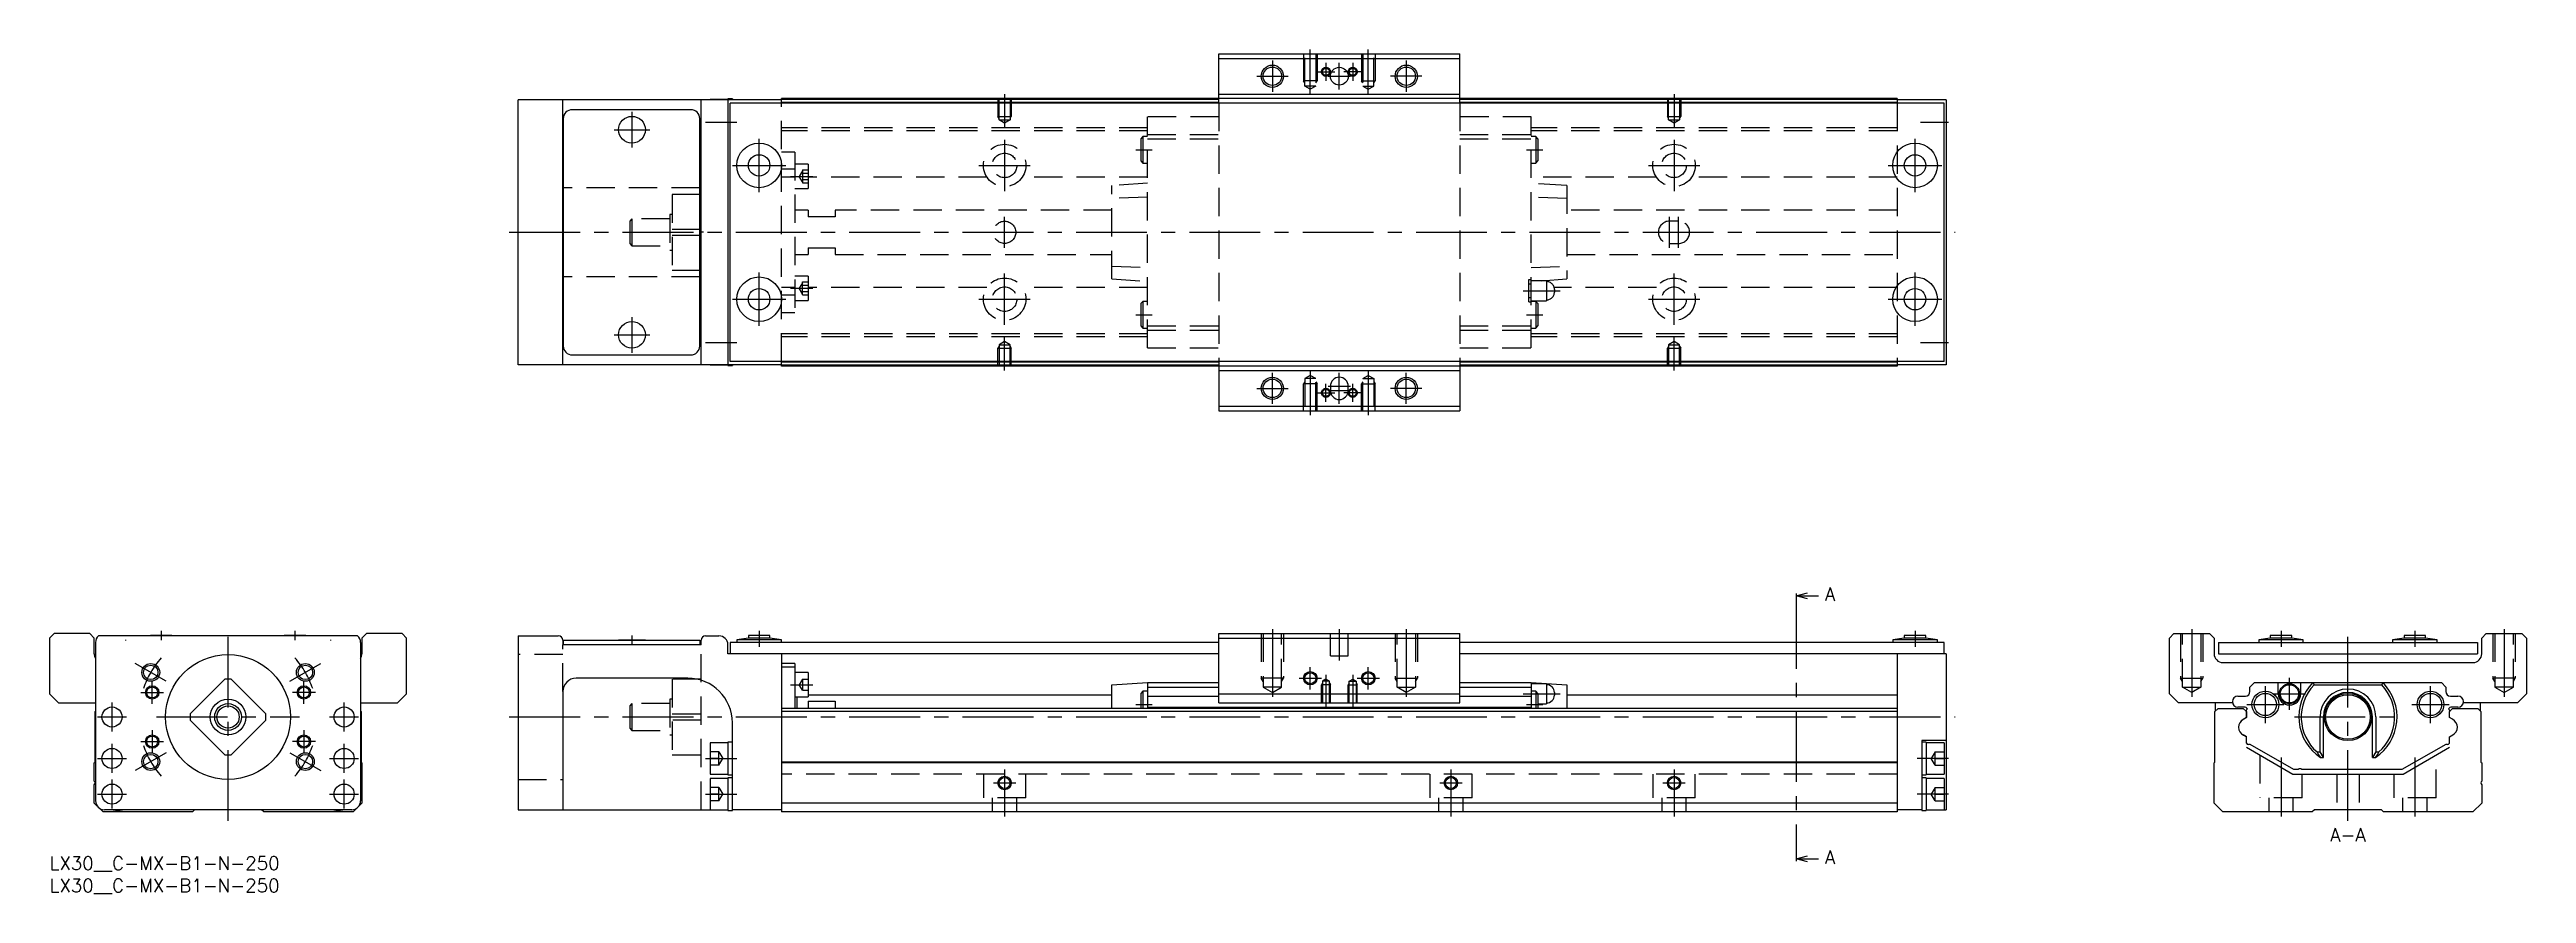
# Model space of a CAD drawing. Extents: x 0 to 555, y -8 to 181.
import ezdxf

# ---------------------------------------------------------------- set-up
doc = ezdxf.new("R2010")
doc.units = 0
doc.header["$LTSCALE"] = 0.5
doc.linetypes.add('CENTER', pattern=[50.8, 31.75, -6.35, 6.35, -6.35])
doc.linetypes.add('DASHED', pattern=[19.05, 12.7, -6.35])
for name, color, linetype in [('MSM_CENTER', 1, 'CENTER'), ('MSM_CONTINUOUS', 7, 'CONTINUOUS'), ('MSM_DASHED', 4, 'DASHED'), ('MSM_NARROW', 5, 'CONTINUOUS'), ('MSM_PART_NUMBER', 7, 'CONTINUOUS')]:
    doc.layers.add(name, color=color, linetype=linetype)
doc.styles.get("Standard").update_dxf_attribs({"font": 'txt.shx', "height": 3, "bigfont": 'bigfont.shx'})

# ---------------------------------------------------------------- blocks, each defined once
blk = doc.blocks.new('*U2')
at = {"layer": 'MSM_PART_NUMBER'}
blk.add_text('LX30__C-MX-B1-N-250', height=3, dxfattribs=at).set_placement((0, -3))
blk = doc.blocks.new('*U3')
at = {"layer": 'MSM_PART_NUMBER'}
blk.add_text('LX30__C-MX-B1-N-250', height=3, dxfattribs=at).set_placement((0, -8))

msp = doc.modelspace()

# ---------------------------------------------------------------- linework, layer by layer
at = {"layer": 'MSM_CENTER'}
for p, q in [((274, 178.5), (274, 171.5)), ((282.5, 171.09), (282.5, 181)), ((286, 178), (286, 174)), ((289, 172), (289, 178)), ((292, 178), (292, 174)), ((295.5, 171.09), (295.5, 181)), ((304, 178.5), (304, 171.5)), ((270.5, 175), (277.5, 175)), ((284, 176), (288, 176)), ((286.5, 175), (291.5, 175)), ((294, 176), (290, 176)), ((307.5, 175), (300.5, 175)), ((130.5, 167), (130.5, 159)), ((214, 171), (214, 163.49)), ((364, 171), (364, 163.49)), ((126.5, 163), (134.5, 163)), ((147, 164.7), (154, 164.7)), ((159, 149), (159, 161)), ((418, 149), (418, 161)), ((419.25, 164.7), (425.5, 164.7)), ((214, 160.75), (214, 149.25)), ((243.43, 158.5), (247.07, 158.5)), ((330.92, 158.5), (334.57, 158.5)), ((364, 160.75), (364, 149.25)), ((153, 155), (165, 155)), ((166, 152.55), (171, 152.55)), ((208.25, 155), (219.75, 155)), ((358.25, 155), (369.75, 155)), ((412, 155), (424, 155)), ((103, 140), (427, 140)), ((214, 136.5), (214, 143.5)), ((363, 136.5), (363, 143.5)), ((365, 136.5), (365, 143.5)), ((159, 119), (159, 131)), ((214, 119.25), (214, 130.75)), ((364, 119.25), (364, 130.75)), ((418, 119), (418, 131)), ((153, 125), (165, 125)), ((166, 127.44), (171, 127.44)), ((208.25, 125), (219.75, 125)), ((330.22, 126.9), (338.48, 126.9)), ((358.25, 125), (369.75, 125)), ((412, 125), (424, 125)), ((126.5, 117), (134.5, 117)), ((130.5, 121), (130.5, 113)), ((243.43, 121.5), (247.07, 121.5)), ((330.92, 121.5), (334.57, 121.5)), ((147, 115.3), (154, 115.3)), ((214, 109), (214, 116.51)), ((364, 109), (364, 116.51)), ((419.25, 115.3), (425.5, 115.3)), ((274, 101.5), (274, 108.5)), ((282.5, 108.91), (282.5, 99)), ((286, 102), (286, 106)), ((286.5, 105.5), (291.5, 105.5)), ((289, 101.5), (289, 108.5)), ((292, 102), (292, 106)), ((295.5, 108.91), (295.5, 99)), ((304, 101.5), (304, 108.5)), ((270.5, 105), (277.5, 105)), ((284, 104), (288, 104)), ((286.5, 104.5), (291.5, 104.5)), ((294, 104), (290, 104)), ((307.5, 105), (300.5, 105)), ((391.38, 58), (391.38, 0)), ((25, 50.6), (25, 48.5)), ((40, 8), (40, 51.5)), ((55, 50.6), (55, 48.5)), ((159, 50.6), (159, 47)), ((274, 51), (274, 35.81)), ((289, 51), (289, 44)), ((304, 51), (304, 35.81)), ((418, 50.6), (418, 47)), ((480, 51), (480, 35.81)), ((500, 50.6), (500, 47)), ((515, 8), (515, 51.5)), ((530, 50.6), (530, 47)), ((550, 51), (550, 35.81)), ((17, 48.61), (17, 48.49)), ((63, 48.49), (63, 48.61)), ((130.5, 49.61), (130.5, 47.5)), ((26.14, 39.3), (19.22, 43.3)), ((23, 34.22), (23, 39.38)), ((53.86, 39.3), (60.78, 43.3)), ((57, 34.22), (57, 39.38)), ((280, 40), (285, 40)), ((282.5, 37.5), (282.5, 42.5)), ((286, 40.76), (286, 33.5)), ((292, 40.76), (292, 33.5)), ((293, 40), (298, 40)), ((295.5, 37.5), (295.5, 42.5)), ((501.9, 32.88), (501.9, 40.12)), ((14, 28.05), (14, 34.55)), ((20.42, 36.8), (25.57, 36.8)), ((59.57, 36.8), (54.42, 36.8)), ((66, 28.05), (66, 34.55)), ((166, 38.55), (171, 38.55)), ((243.43, 34.1), (247.07, 34.1)), ((330.22, 36.5), (338.48, 36.5)), ((330.92, 34.1), (334.57, 34.1)), ((492.35, 34.1), (500.65, 34.1)), ((496.5, 29.95), (496.5, 38.25)), ((498.27, 36.5), (505.52, 36.5)), ((529.35, 34.1), (537.65, 34.1)), ((533.5, 29.95), (533.5, 38.25)), ((10.75, 31.3), (17.25, 31.3)), ((23, 28.38), (23, 23.23)), ((24, 31.3), (56, 31.3)), ((57, 28.38), (57, 23.23)), ((62.75, 31.3), (69.25, 31.3)), ((103, 31.3), (427, 31.3)), ((503, 31.3), (527, 31.3)), ((14, 18.75), (14, 25.25)), ((26.14, 23.3), (19.22, 19.3)), ((20.42, 25.8), (25.57, 25.8)), ((53.86, 23.3), (60.78, 19.3)), ((59.57, 25.8), (54.42, 25.8)), ((66, 18.75), (66, 25.25)), ((10.75, 22), (17.25, 22)), ((14, 10.75), (14, 17.25)), ((62.75, 22), (69.25, 22)), ((66, 10.75), (66, 17.25)), ((147, 22), (154, 22)), ((214, 19.5), (214, 9)), ((314, 19.5), (314, 9)), ((364, 19.5), (364, 9)), ((425.5, 22), (418.5, 22)), ((500, 22.18), (500, 9)), ((530, 22.18), (530, 9)), ((10.75, 14), (17.25, 14)), ((62.75, 14), (69.25, 14)), ((147, 14), (154, 14)), ((211.5, 16.5), (216.5, 16.5)), ((311.5, 16.5), (316.5, 16.5)), ((361.5, 16.5), (366.5, 16.5)), ((425.5, 14), (418.5, 14))]:
    msp.add_line(p, q, dxfattribs=at)
for start, end in [(138.5385, 161.4615), (18.5385, 41.4615), (198.5385, 221.4615), (318.5385, 341.4615)]:
    msp.add_arc((40, 31.3), 20, start, end, dxfattribs=at)
at = {"layer": 'MSM_CONTINUOUS'}
for p, q in [((262, 169), (262, 180)), ((262, 180), (316, 180)), ((262, 179), (316, 179)), ((316, 169), (316, 180)), ((105, 110.3), (105, 169.7)), ((164, 169.7), (105, 169.7)), ((115, 110.3), (115, 169.7)), ((143.7, 167.5), (117.1, 167.5)), ((146, 110.3), (146, 169.7)), ((148, 169.75), (148, 169.7)), ((152, 169.75), (148, 169.75)), ((153, 169.9), (152, 169.9)), ((152, 169.9), (152, 110.1)), ((152.5, 111), (152.5, 169)), ((424.5, 169), (152.5, 169)), ((153, 169.9), (153, 169.7)), ((164, 169), (164, 170)), ((414, 170), (164, 170)), ((262, 169.8), (164, 169.8)), ((262, 169.1), (164, 169.1)), ((262, 171), (316, 171)), ((414, 169.8), (316, 169.8)), ((414, 169.1), (316, 169.1)), ((414, 170), (414, 169)), ((425, 169.7), (414, 169.7)), ((424.5, 111), (424.5, 169)), ((425, 169.7), (425, 110.3)), ((115.1, 165.5), (115.1, 114.5)), ((145.7, 114.5), (145.7, 165.5)), ((115, 158.2), (115.1, 158.2)), ((145.7, 158.2), (146, 158.2)), ((115.1, 150), (115, 150)), ((146, 150), (145.7, 150)), ((146, 148.5), (145.7, 148.5)), ((146, 148.47), (145.7, 148.47)), ((145.7, 140.72), (146, 140.72)), ((146, 139.28), (145.7, 139.28)), ((115.1, 130), (115, 130)), ((146, 131.53), (145.7, 131.53)), ((146, 131.5), (145.7, 131.5)), ((146, 130), (145.7, 130)), ((115.1, 121.8), (115, 121.8)), ((146, 121.8), (145.7, 121.8)), ((117.1, 112.5), (143.7, 112.5)), ((164, 110.3), (105, 110.3)), ((148, 110.3), (148, 110.25)), ((148, 110.25), (152, 110.25)), ((152, 110.1), (153, 110.1)), ((424.5, 111), (152.5, 111)), ((153, 110.3), (153, 110.1)), ((164, 110), (164, 111)), ((262, 110.9), (164, 110.9)), ((262, 110.2), (164, 110.2)), ((414, 110), (164, 110)), ((262, 111), (262, 100)), ((262, 109), (316, 109)), ((287, 105.5), (287, 104.5)), ((291, 104.5), (291, 105.5)), ((316, 111), (316, 100)), ((414, 110.9), (316, 110.9)), ((414, 110.2), (316, 110.2)), ((414, 111), (414, 110)), ((425, 110.3), (414, 110.3)), ((262, 101), (316, 101)), ((262, 100), (316, 100)), ((391.38, 58.5), (393.88, 59.17)), ((391.38, 59), (391.38, 58)), ((393.88, 57.83), (391.38, 58.5)), ((391.38, 58.5), (396.38, 58.5)), ((1, 50), (0, 49)), ((9, 50), (1, 50)), ((10, 49), (9, 50)), ((71, 50), (70, 49)), ((79, 50), (71, 50)), ((80, 49), (79, 50)), ((262, 50), (316, 50)), ((262, 34.5), (262, 50)), ((316, 34.5), (316, 50)), ((475, 49), (476, 50)), ((476, 50), (484, 50)), ((484, 50), (485, 49)), ((545, 49), (546, 50)), ((546, 50), (554, 50)), ((554, 50), (555, 49)), ((0, 49), (0, 36.5)), ((10, 45.5), (10, 49)), ((10.3, 48), (10.3, 12.5)), ((69.02, 49.5), (10.98, 49.5)), ((22.6, 49.6), (22.6, 49.5)), ((27.4, 49.6), (22.6, 49.6)), ((27.4, 49.5), (27.4, 49.6)), ((52.6, 49.6), (52.6, 49.5)), ((57.4, 49.6), (52.6, 49.6)), ((57.4, 49.5), (57.4, 49.6)), ((69.7, 48), (69.7, 12.5)), ((70, 49), (70, 45.5)), ((80, 36.5), (80, 49)), ((105, 49.5), (105, 10.5)), ((105, 49.5), (114, 49.5)), ((115, 48.5), (115, 47.5)), ((146, 47.5), (115, 47.5)), ((115.1, 48.5), (115.1, 47.5)), ((115.1, 48.5), (145.7, 48.5)), ((127.5, 48.6), (133.5, 48.6)), ((127.5, 48.6), (127.5, 48.5)), ((133.5, 48.5), (133.5, 48.6)), ((145.7, 48.5), (145.7, 47.5)), ((146, 47.5), (146, 48.5)), ((147, 49.5), (150, 49.5)), ((152, 45.5), (152, 47.5)), ((262, 45.5), (152, 45.5)), ((152.5, 48), (152.5, 45.5)), ((262, 48), (152.5, 48)), ((156.6, 49), (154, 48.6)), ((154, 48.6), (154, 48)), ((164, 48.6), (154, 48.6)), ((156.6, 49.6), (156.6, 49)), ((161.4, 49.6), (156.6, 49.6)), ((161.4, 49), (156.6, 49)), ((161.4, 49), (161.4, 49.6)), ((164, 48.6), (161.4, 49)), ((164, 48), (164, 48.6)), ((164, 45.5), (164, 10)), ((262, 49), (316, 49)), ((424.5, 48), (316, 48)), ((425, 45.5), (316, 45.5)), ((415.6, 49), (413, 48.6)), ((413, 48.6), (413, 48)), ((423, 48.6), (413, 48.6)), ((414, 45.5), (414, 10)), ((415.6, 49.6), (415.6, 49)), ((420.4, 49.6), (415.6, 49.6)), ((420.4, 49), (415.6, 49)), ((420.4, 49), (420.4, 49.6)), ((423, 48.6), (420.4, 49)), ((423, 48), (423, 48.6)), ((424.5, 45.5), (424.5, 48)), ((425, 45.5), (425, 10.5)), ((475, 36.5), (475, 49)), ((485, 49), (485, 45.5)), ((486, 48), (544, 48)), ((486, 48), (486, 45.5)), ((486, 45.5), (544, 45.5)), ((497.6, 49), (495, 48.6)), ((495, 48.6), (495, 48)), ((505, 48.6), (495, 48.6)), ((502.4, 49.6), (497.6, 49.6)), ((497.6, 49.6), (497.6, 49)), ((502.4, 49), (497.6, 49)), ((502.4, 49), (502.4, 49.6)), ((505, 48.6), (502.4, 49)), ((505, 48), (505, 48.6)), ((527.6, 49), (525, 48.6)), ((535, 48.6), (525, 48.6)), ((525, 48.6), (525, 48)), ((532.4, 49.6), (527.6, 49.6)), ((527.6, 49.6), (527.6, 49)), ((532.4, 49), (527.6, 49)), ((532.4, 49), (532.4, 49.6)), ((535, 48.6), (532.4, 49)), ((535, 48), (535, 48.6)), ((544, 48), (544, 45.5)), ((545, 45.5), (545, 49)), ((555, 49), (555, 36.5)), ((39.28, 39.77), (31.53, 32.02)), ((48.47, 32.02), (40.72, 39.77)), ((143, 40), (118, 40)), ((167, 43.3), (164, 43.3)), ((167, 42.45), (164, 42.45)), ((167, 43.3), (167, 33.2)), ((170, 41.3), (167, 41.3)), ((170, 41.3), (170, 35.8)), ((238, 38.5), (246, 39)), ((246, 39), (262, 39)), ((246, 39), (246, 33.2)), ((316, 39), (332, 39)), ((332, 39), (340, 38.5)), ((332, 39), (332, 33.2)), ((487, 43.5), (543, 43.5)), ((493.05, 38), (494.05, 39)), ((494.05, 39), (535.95, 39)), ((499.4, 36.5), (499.4, 39)), ((504.4, 39), (504.4, 36.5)), ((507.14, 39), (507.4, 38.5)), ((522.6, 38.5), (522.86, 39)), ((535.95, 39), (536.95, 38)), ((0, 36.5), (2, 34.5)), ((2, 34.5), (10.3, 34.5)), ((69.7, 34.5), (78, 34.5)), ((78, 34.5), (80, 36.5)), ((115, 37), (115, 10.5)), ((167, 35.8), (170, 35.8)), ((167.5, 33.2), (167.5, 35.8)), ((170, 36.3), (238, 36.3)), ((170, 34.87), (176, 34.87)), ((170, 34.87), (170, 33.2)), ((176, 34.87), (176, 33.2)), ((238, 33.2), (238, 38.5)), ((245, 37.1), (244.5, 36.6)), ((244.5, 36.6), (244.5, 33.2)), ((246, 37.1), (245, 37.1)), ((245, 37.1), (245, 33.2)), ((246, 38), (262, 38)), ((246, 36), (262, 36)), ((246, 33.5), (332, 33.5)), ((262, 36.5), (316, 36.5)), ((262, 34.5), (316, 34.5)), ((316, 38), (332, 38)), ((316, 36), (332, 36)), ((335.45, 38.75), (332, 38.75)), ((333, 37.1), (332, 37.1)), ((333.5, 36.6), (333, 37.1)), ((333, 37.1), (333, 33.2)), ((333.5, 36.6), (333.5, 33.2)), ((333.5, 34.25), (335.45, 34.25)), ((335.45, 38.75), (335.45, 34.25)), ((337.2, 36.8), (337.2, 36.2)), ((340, 38.5), (340, 33.2)), ((340, 36.3), (414, 36.3)), ((477, 34.5), (475, 36.5)), ((489.13, 34.5), (477, 34.5)), ((485.3, 32.6), (485.3, 34.5)), ((490.35, 36), (492.05, 36)), ((491.75, 33.5), (490.35, 33.5)), ((493.05, 37), (493.05, 38)), ((507.4, 38.5), (522.6, 38.5)), ((536.95, 38), (536.95, 37)), ((537.95, 36), (539.65, 36)), ((539.65, 33.5), (538.25, 33.5)), ((553, 34.5), (540.87, 34.5)), ((544.7, 32.6), (544.7, 34.5)), ((555, 36.5), (553, 34.5)), ((10.2, 32.5), (10.3, 32.6)), ((10.2, 21.2), (10.2, 32.5)), ((31.53, 30.58), (39.28, 22.83)), ((40.72, 22.83), (48.47, 30.58)), ((69.7, 32.6), (69.8, 32.5)), ((69.8, 32.5), (69.8, 21.2)), ((153, 10.35), (153, 30)), ((414, 33.2), (164, 33.2)), ((414, 32.5), (164, 32.5)), ((485.2, 32.5), (485.9, 33.2)), ((485.2, 21.2), (485.2, 32.5)), ((485.9, 33.2), (491.55, 33.2)), ((492.25, 31.15), (491.5, 30.72)), ((491.55, 33.2), (492.25, 32.5)), ((491.55, 33.2), (492.25, 32.5)), ((491.6, 30.78), (492.25, 31.15)), ((492.2, 32.55), (492.2, 32.7)), ((492.25, 32.5), (492.2, 32.55)), ((492.25, 31.15), (492.25, 32.5)), ((492.25, 32.5), (492.25, 31.15)), ((508.74, 23.45), (508.74, 31.3)), ((509.5, 22.2), (509.5, 31.3)), ((520.5, 22.2), (520.5, 31.3)), ((521.26, 31.3), (521.26, 23.45)), ((537.75, 32.5), (538.45, 33.2)), ((537.75, 32.5), (538.45, 33.2)), ((537.75, 31.15), (537.75, 32.5)), ((538.4, 30.78), (537.75, 31.15)), ((537.8, 32.7), (537.8, 32.55)), ((538.4, 30.78), (538.49, 30.73)), ((538.45, 33.2), (544.1, 33.2)), ((544.1, 33.2), (544.8, 32.5)), ((544.8, 32.5), (544.8, 21.2)), ((152, 25.5), (148, 25.5)), ((148, 25.5), (148, 18.5)), ((153, 25.65), (152, 25.65)), ((152, 25.65), (152, 18.35)), ((425, 26), (419.5, 26)), ((419.5, 26), (419.5, 10.35)), ((420.5, 25.65), (419.5, 25.65)), ((420.5, 25.65), (420.5, 18.35)), ((424.5, 25.5), (420.5, 25.5)), ((424.5, 25.5), (424.5, 18.5)), ((492.25, 26.85), (491.5, 27.28)), ((491.6, 27.22), (492.25, 26.85)), ((492.25, 25.45), (492.25, 26.85)), ((492.25, 24.5), (502.64, 18.5)), ((493.1, 25.16), (492.7, 25.16)), ((502.91, 19.5), (493.1, 25.16)), ((508.07, 23.45), (508.74, 23.45)), ((509.5, 22.2), (508.74, 23.45)), ((521.26, 23.45), (520.5, 22.2)), ((521.26, 23.45), (521.93, 23.45)), ((536.9, 25.16), (527.09, 19.5)), ((527.36, 18.5), (537.75, 24.5)), ((537.3, 25.16), (536.9, 25.16)), ((537.75, 26.85), (538.5, 27.28)), ((537.75, 25.45), (537.75, 26.85)), ((10, 21), (10.2, 21.2)), ((10, 16.9), (10, 21)), ((69.8, 21.2), (70, 21)), ((70, 21), (70, 12)), ((148, 18.5), (152, 18.5)), ((152, 17.5), (148, 17.5)), ((148, 17.5), (148, 10.5)), ((152, 18.35), (153, 18.35)), ((153, 17.65), (152, 17.65)), ((152, 17.65), (152, 10.35)), ((414, 21.2), (164, 21.2)), ((414, 21), (164, 21)), ((419.5, 18.35), (420.5, 18.35)), ((420.5, 17.65), (419.5, 17.65)), ((420.5, 18.5), (424.5, 18.5)), ((420.5, 17.65), (420.5, 10.35)), ((424.5, 17.5), (420.5, 17.5)), ((424.5, 17.5), (424.5, 10.5)), ((485, 21), (485.2, 21.2)), ((485, 12), (485, 21)), ((502.64, 18.5), (527.36, 18.5)), ((503.85, 19.5), (502.91, 19.5)), ((527.09, 19.5), (504.65, 19.5)), ((508.82, 22.2), (509.5, 22.2)), ((520.5, 22.2), (521.18, 22.2)), ((544.8, 21.2), (545, 21)), ((545, 21), (545, 16.9)), ((10, 12), (10, 16.1)), ((10.7, 11.3), (10, 12)), ((70, 12), (69.3, 11.3)), ((414, 12), (164, 12)), ((487, 10), (485, 12)), ((545, 12), (543, 10)), ((545, 16.1), (545, 12)), ((12, 10), (11.1, 10.9)), ((32, 10), (12, 10)), ((67.7, 10.5), (12.3, 10.5)), ((32.5, 10.5), (32, 10)), ((48, 10), (47.5, 10.5)), ((68, 10), (48, 10)), ((68.9, 10.9), (68, 10)), ((105, 10.5), (152, 10.5)), ((152, 10.35), (153, 10.35)), ((164, 10.5), (153, 10.5)), ((414, 10), (164, 10)), ((419.5, 10.5), (414, 10.5)), ((419.5, 10.35), (420.5, 10.35)), ((420.5, 10.5), (425, 10.5)), ((507, 10), (487, 10)), ((507.5, 10.5), (507, 10)), ((522.5, 10.5), (507.5, 10.5)), ((523, 10), (522.5, 10.5)), ((543, 10), (523, 10)), ((391.38, -0.5), (393.88, 0.17)), ((391.38, 0), (391.38, -1)), ((393.88, -1.17), (391.38, -0.5)), ((391.38, -0.5), (396.38, -0.5))]:
    msp.add_line(p, q, dxfattribs=at)
for centre, radius in [((274, 175), 2.07), ((289, 175), 2), ((304, 175), 2.07), ((130.5, 163), 3), ((159, 155), 5), ((159, 155), 2.4), ((418, 155), 5), ((418, 155), 2.4), ((159, 125), 5), ((418, 125), 5), ((159, 125), 2.4), ((418, 125), 2.4), ((130.5, 117), 3), ((274, 105), 2.07), ((304, 105), 2.07), ((40, 31.3), 14), ((22.68, 41.3), 1.62), ((57.32, 41.3), 1.62), ((282.5, 40), 1.23), ((295.5, 40), 1.23), ((14, 31.3), 2.25), ((23, 36.8), 1.23), ((40, 31.3), 4), ((40, 31.3), 3), ((40, 31.3), 2.5), ((57, 36.8), 1.23), ((66, 31.3), 2.25), ((496.5, 34.1), 3), ((496.5, 34.1), 2.5), ((501.9, 36.5), 2.25), ((501.9, 36.5), 2.05), ((515, 31.3), 5.3), ((515, 31.3), 5), ((533.5, 34.1), 3), ((533.5, 34.1), 2.5), ((14, 22), 2.25), ((22.68, 21.3), 1.62), ((23, 25.8), 1.23), ((57.32, 21.3), 1.62), ((57, 25.8), 1.23), ((66, 22), 2.25), ((214, 16.5), 1.23), ((314, 16.5), 1.23), ((364, 16.5), 1.23), ((14, 14), 2.25), ((66, 14), 2.25)]:
    msp.add_circle(centre, radius, dxfattribs=at)
for centre, radius, start, end in [((117.1, 165.5), 2, 90, 180), ((143.7, 165.5), 2, 0, 90), ((117.1, 114.5), 2, 180, 270), ((143.7, 114.5), 2, 270, 0), ((289, 105.5), 2, 0, 180), ((289, 104.5), 2, 180, 0), ((12, 45.5), 2, 180, 211.7883), ((12.3, 48), 2, 131.4096, 180), ((67.7, 48), 2, 0, 48.5904), ((68, 45.5), 2, 328.2117, 0), ((114, 48.5), 1, 0, 90), ((147, 48.5), 1, 90, 180), ((150, 47.5), 2, 0, 90), ((487, 45.5), 2, 180, 270), ((543, 45.5), 2, 270, 0), ((40, 31.3), 8.5, 85.1192, 94.8808), ((118, 37), 3, 90, 180), ((143, 30), 10, 0, 90), ((515, 31.3), 11, 135.573, 235.8196), ((515, 31.3), 11, 304.1804, 44.427), ((335.45, 36.8), 1.75, 0, 90), ((335.45, 36.2), 1.75, 270, 0), ((490.35, 34.75), 1.25, 90, 270), ((491.75, 32.5), 1, 41.234, 90), ((492.05, 37), 1, 270, 0), ((501.9, 36.5), 2.5, 180, 0), ((515, 31.3), 10.47, 136.5713, 228.5552), ((515, 31.3), 6.26, 0, 180), ((515, 31.3), 5.5, 0, 180), ((515, 31.3), 10.47, 311.4448, 43.4287), ((537.95, 37), 1, 180, 270), ((538.25, 32.5), 1, 90, 138.766), ((539.65, 34.75), 1.25, 270, 90), ((40, 31.3), 8.5, 175.1192, 184.8808), ((40, 31.3), 8.5, 355.1192, 4.8808), ((492.65, 28.85), 2.2, 121.4553, 176.019), ((492.65, 29.15), 2.2, 183.981, 241.4552), ((492.65, 28.85), 2.2, 121.3887, 134.5331), ((492.7, 32.7), 0.5, 113.3254, 180), ((537.3, 32.7), 0.5, 0, 66.6746), ((537.35, 28.85), 2.2, 3.981, 61.4552), ((537.35, 29.15), 2.2, 301.4553, 356.019), ((40, 31.3), 8.5, 265.1192, 274.8808), ((492.7, 25.66), 0.5, 205.8419, 270), ((516, 27.35), 8.83, 206.1475, 215.6253), ((514, 27.35), 8.84, 324.3755, 333.8517), ((537.3, 25.66), 0.5, 270, 334.1581), ((9.7, 16.5), 0.5, 306.8699, 53.1301), ((504.25, 19.2), 0.5, 36.8699, 143.1301), ((545.3, 16.5), 0.5, 126.8699, 233.1301), ((12.3, 12.5), 2, 180, 270), ((67.7, 12.5), 2, 270, 0), ((15.3, 14), 3.65, 253.517, 286.483), ((64.7, 14), 3.65, 253.517, 286.483)]:
    msp.add_arc(centre, radius, start, end, dxfattribs=at)
at = {"layer": 'MSM_DASHED'}
for p, q in [((281, 180), (281, 174)), ((281.27, 172.8), (281.27, 180)), ((283.73, 180), (283.73, 172.8)), ((284, 180), (284, 174)), ((294, 180), (294, 174)), ((294.27, 180), (294.27, 172.8)), ((296.73, 172.8), (296.73, 180)), ((297, 180), (297, 174)), ((284, 174), (281, 174)), ((281.27, 173.53), (281, 174)), ((283.73, 172.8), (281.27, 172.8)), ((282.5, 172.09), (281.27, 172.8)), ((283.73, 172.8), (282.5, 172.09)), ((283.73, 173.53), (284, 174)), ((294, 174), (297, 174)), ((294.27, 173.53), (294, 174)), ((294.27, 172.8), (296.73, 172.8)), ((294.27, 172.8), (295.5, 172.09)), ((295.5, 172.09), (296.73, 172.8)), ((296.73, 173.53), (297, 174)), ((164, 111), (164, 169)), ((212.5, 170), (212.5, 166)), ((212.77, 165.2), (212.77, 170)), ((215.23, 170), (215.23, 165.2)), ((215.5, 170), (215.5, 166)), ((262, 169), (262, 111)), ((316, 169), (316, 111)), ((362.5, 170), (362.5, 166)), ((362.77, 165.2), (362.77, 170)), ((365.23, 170), (365.23, 165.2)), ((365.5, 170), (365.5, 166)), ((414, 169), (414, 111)), ((246, 163.45), (164, 163.45)), ((246, 162.75), (164, 162.75)), ((212.77, 165.53), (212.5, 166)), ((212.5, 166), (215.5, 166)), ((212.77, 165.2), (215.23, 165.2)), ((214, 164.49), (212.77, 165.2)), ((215.23, 165.2), (214, 164.49)), ((215.23, 165.53), (215.5, 166)), ((245, 161.5), (244.5, 161)), ((244.5, 161), (244.5, 156)), ((245, 161.5), (245, 155.5)), ((246, 161.5), (245, 161.5)), ((262, 165.9), (246, 165.9)), ((246, 114.1), (246, 165.9)), ((246, 161.95), (262, 161.95)), ((246, 160.95), (262, 160.95)), ((332, 165.9), (316, 165.9)), ((316, 161.95), (332, 161.95)), ((316, 160.95), (332, 160.95)), ((332, 114.1), (332, 165.9)), ((414, 163.45), (332, 163.45)), ((414, 162.75), (332, 162.75)), ((333, 161.5), (332, 161.5)), ((333.5, 161), (333, 161.5)), ((333, 161.5), (333, 155.5)), ((333.5, 161), (333.5, 156)), ((362.77, 165.53), (362.5, 166)), ((362.5, 166), (365.5, 166)), ((362.77, 165.2), (365.23, 165.2)), ((364, 164.49), (362.77, 165.2)), ((365.23, 165.2), (364, 164.49)), ((365.23, 165.53), (365.5, 166)), ((167, 158), (164, 158)), ((167, 158), (167, 122)), ((244.5, 156), (245, 155.5)), ((245, 155.5), (246, 155.5)), ((332, 155.5), (333, 155.5)), ((333, 155.5), (333.5, 156)), ((145.7, 150), (115.1, 150)), ((167, 154.13), (164, 154.13)), ((167, 152.38), (164, 152.38)), ((170, 155.3), (167, 155.3)), ((168.7, 153.8), (167.98, 152.55)), ((168.7, 151.3), (167.98, 152.55)), ((168.7, 154), (170, 154)), ((168.7, 154), (168.7, 151.11)), ((168.7, 153.28), (170, 153.28)), ((168.7, 151.83), (170, 151.83)), ((168.7, 151.11), (170, 151.11)), ((170, 155.3), (170, 149.8)), ((210.05, 152.36), (170, 152.36)), ((246, 152.36), (217.95, 152.36)), ((246, 151), (238, 150.47)), ((238, 129.53), (238, 150.47)), ((360.05, 152.36), (332, 152.36)), ((340, 150.47), (332, 151)), ((340, 150.47), (340, 129.53)), ((414, 152.36), (367.95, 152.36)), ((139.5, 148.5), (139.5, 131.5)), ((145.7, 148.5), (139.5, 148.5)), ((145.7, 148.47), (139.5, 148.47)), ((167, 149.8), (170, 149.8)), ((170, 145), (167, 145)), ((170, 145), (170, 143.5)), ((176, 145), (176, 143.5)), ((238, 145), (176, 145)), ((246, 147.86), (238, 147.6)), ((340, 147.6), (332, 147.86)), ((414, 145), (340, 145)), ((130.5, 143), (130, 142.5)), ((130, 142.5), (130, 137.5)), ((130.5, 143), (130.5, 137)), ((139, 143), (130.5, 143)), ((139, 144), (139, 136)), ((139.5, 144), (139, 144)), ((139.5, 140.72), (145.7, 140.72)), ((145.7, 139.28), (139.5, 139.28)), ((146.5, 140), (146, 140)), ((176, 143.5), (170, 143.5)), ((365, 142.5), (363, 142.5)), ((130, 137.5), (130.5, 137)), ((130.5, 137), (139, 137)), ((139, 136), (139.5, 136)), ((167, 135), (170, 135)), ((170, 136.5), (176, 136.5)), ((170, 136.5), (170, 135)), ((176, 136.5), (176, 135)), ((176, 135), (238, 135)), ((340, 135), (414, 135)), ((363, 137.5), (365, 137.5)), ((145.7, 130), (115.1, 130)), ((139.5, 131.53), (145.7, 131.53)), ((139.5, 131.5), (145.7, 131.5)), ((170, 130.19), (167, 130.19)), ((168.7, 128.69), (167.98, 127.44)), ((168.7, 128.89), (170, 128.89)), ((168.7, 126), (168.7, 128.89)), ((168.7, 128.17), (170, 128.17)), ((170, 130.19), (170, 124.69)), ((238, 132.4), (246, 132.14)), ((238, 129.53), (246, 129)), ((331.5, 129.4), (332, 129.4)), ((331.5, 124.4), (331.5, 129.4)), ((332, 128.4), (331.5, 128.4)), ((332, 132.14), (340, 132.4)), ((335.45, 129.15), (332, 129.15)), ((334.26, 129.15), (340, 129.53)), ((335.45, 129.15), (335.45, 124.65)), ((167, 127.62), (164, 127.62)), ((167, 125.87), (164, 125.87)), ((167, 124.69), (170, 124.69)), ((168.7, 126.19), (167.98, 127.44)), ((168.7, 126.72), (170, 126.72)), ((168.7, 126), (170, 126)), ((210.05, 127.64), (170, 127.64)), ((246, 127.64), (217.95, 127.64)), ((245, 124.5), (244.5, 124)), ((244.5, 124), (244.5, 119)), ((245, 124.5), (245, 118.5)), ((246, 124.5), (245, 124.5)), ((331.5, 125.4), (332, 125.4)), ((331.5, 124.4), (332, 124.4)), ((332, 124.65), (335.45, 124.65)), ((333, 124.5), (332, 124.5)), ((333.5, 124), (333, 124.5)), ((333, 124.5), (333, 118.5)), ((333.5, 124), (333.5, 119)), ((360.05, 127.64), (337.14, 127.64)), ((337.2, 127.2), (337.2, 126.6)), ((414, 127.64), (367.95, 127.64)), ((164, 122), (167, 122)), ((246, 117.25), (164, 117.25)), ((244.5, 119), (245, 118.5)), ((245, 118.5), (246, 118.5)), ((246, 119.05), (262, 119.05)), ((246, 118.05), (262, 118.05)), ((316, 119.05), (332, 119.05)), ((316, 118.05), (332, 118.05)), ((332, 118.5), (333, 118.5)), ((414, 117.25), (332, 117.25)), ((333, 118.5), (333.5, 119)), ((246, 116.55), (164, 116.55)), ((212.77, 114.47), (212.5, 114)), ((212.5, 110), (212.5, 114)), ((212.5, 114), (215.5, 114)), ((214, 115.51), (212.77, 114.8)), ((212.77, 114.8), (212.77, 110)), ((212.77, 114.8), (215.23, 114.8)), ((215.23, 114.8), (214, 115.51)), ((215.23, 110), (215.23, 114.8)), ((215.23, 114.47), (215.5, 114)), ((215.5, 110), (215.5, 114)), ((246, 114.1), (262, 114.1)), ((316, 114.1), (332, 114.1)), ((414, 116.55), (332, 116.55)), ((362.77, 114.47), (362.5, 114)), ((362.5, 110), (362.5, 114)), ((362.5, 114), (365.5, 114)), ((364, 115.51), (362.77, 114.8)), ((362.77, 114.8), (362.77, 110)), ((362.77, 114.8), (365.23, 114.8)), ((365.23, 114.8), (364, 115.51)), ((365.23, 110), (365.23, 114.8)), ((365.23, 114.47), (365.5, 114)), ((365.5, 110), (365.5, 114)), ((281.27, 106.47), (281, 106)), ((284, 106), (281, 106)), ((281, 100), (281, 106)), ((282.5, 107.91), (281.27, 107.2)), ((281.27, 107.2), (281.27, 100)), ((283.73, 107.2), (281.27, 107.2)), ((283.73, 107.2), (282.5, 107.91)), ((283.73, 100), (283.73, 107.2)), ((283.73, 106.47), (284, 106)), ((284, 100), (284, 106)), ((294.27, 106.47), (294, 106)), ((294, 100), (294, 106)), ((294, 106), (297, 106)), ((294.27, 107.2), (295.5, 107.91)), ((294.27, 100), (294.27, 107.2)), ((294.27, 107.2), (296.73, 107.2)), ((295.5, 107.91), (296.73, 107.2)), ((296.73, 107.2), (296.73, 100)), ((296.73, 106.47), (297, 106)), ((297, 100), (297, 106)), ((271.5, 50), (271.5, 40)), ((271.93, 50), (271.93, 38)), ((276.07, 38), (276.07, 50)), ((276.5, 50), (276.5, 40)), ((287, 45), (287, 50)), ((291, 45), (291, 50)), ((301.5, 50), (301.5, 40)), ((301.93, 38), (301.93, 50)), ((306.07, 50), (306.07, 38)), ((306.5, 50), (306.5, 40)), ((477.5, 50), (477.5, 40)), ((477.93, 38), (477.93, 50)), ((482.07, 50), (482.07, 38)), ((482.5, 50), (482.5, 40)), ((547.5, 50), (547.5, 40)), ((547.93, 50), (547.93, 38)), ((552.07, 38), (552.07, 50)), ((552.5, 50), (552.5, 40)), ((115, 45.3), (105, 45.3)), ((115, 37), (115, 47.5)), ((146, 10.5), (146, 47.5)), ((287, 45), (291, 45)), ((139.5, 39.8), (139.5, 22.8)), ((146, 39.8), (139.5, 39.8)), ((146, 39.77), (139.5, 39.77)), ((168.7, 39.8), (167.98, 38.55)), ((168.7, 39.8), (170, 39.8)), ((168.7, 39.8), (168.7, 37.3)), ((276.5, 40), (271.5, 40)), ((271.93, 39.25), (271.5, 40)), ((276.07, 39.25), (276.5, 40)), ((285.22, 38.87), (285, 38.5)), ((286, 39.76), (285.22, 39.31)), ((286.78, 39.31), (285.22, 39.31)), ((285.22, 39.31), (285.22, 34.5)), ((286.78, 39.31), (286, 39.76)), ((286.78, 34.5), (286.78, 39.31)), ((286.78, 38.87), (287, 38.5)), ((291.22, 38.87), (291, 38.5)), ((291.22, 39.31), (292, 39.76)), ((291.22, 39.31), (292.78, 39.31)), ((291.22, 34.5), (291.22, 39.31)), ((292, 39.76), (292.78, 39.31)), ((292.78, 39.31), (292.78, 34.5)), ((292.78, 38.87), (293, 38.5)), ((301.5, 40), (306.5, 40)), ((301.93, 39.25), (301.5, 40)), ((306.07, 39.25), (306.5, 40)), ((477.5, 40), (482.5, 40)), ((477.93, 39.25), (477.5, 40)), ((482.07, 39.25), (482.5, 40)), ((552.5, 40), (547.5, 40)), ((547.93, 39.25), (547.5, 40)), ((552.07, 39.25), (552.5, 40)), ((130.5, 34.3), (130, 33.8)), ((130, 33.8), (130, 28.8)), ((130.5, 34.3), (130.5, 28.3)), ((139, 34.3), (130.5, 34.3)), ((139, 35.3), (139, 27.3)), ((139.5, 35.3), (139, 35.3)), ((168.7, 37.3), (167.98, 38.55)), ((168.7, 38.55), (170, 38.55)), ((168.7, 37.3), (170, 37.3)), ((276.07, 38), (271.93, 38)), ((271.93, 38), (274, 36.81)), ((274, 36.81), (276.07, 38)), ((287, 38.5), (285, 38.5)), ((285, 34.5), (285, 38.5)), ((287, 34.5), (287, 38.5)), ((291, 34.5), (291, 38.5)), ((291, 38.5), (293, 38.5)), ((293, 34.5), (293, 38.5)), ((301.93, 38), (306.07, 38)), ((304, 36.81), (301.93, 38)), ((306.07, 38), (304, 36.81)), ((480, 36.81), (477.93, 38)), ((477.93, 38), (482.07, 38)), ((482.07, 38), (480, 36.81)), ((547.93, 38), (550, 36.81)), ((552.07, 38), (547.93, 38)), ((550, 36.81), (552.07, 38)), ((130, 28.8), (130.5, 28.3)), ((130.5, 28.3), (139, 28.3)), ((139.5, 32.02), (146, 32.02)), ((146, 30.58), (139.5, 30.58)), ((139, 27.3), (139.5, 27.3)), ((139.5, 22.83), (146, 22.83)), ((139.5, 22.8), (146, 22.8)), ((150, 23.5), (148, 23.5)), ((150, 20.5), (150, 23.5)), ((150, 23.5), (150.87, 22)), ((422.5, 23.5), (421.63, 22)), ((422.5, 20.5), (422.5, 23.5)), ((422.5, 23.5), (424.5, 23.5)), ((495.25, 22.77), (495.25, 13.2)), ((534.75, 13.2), (534.75, 22.77)), ((105, 17.3), (115, 17.3)), ((150, 22), (148, 22)), ((150, 20.5), (148, 20.5)), ((150, 20.5), (150.87, 22)), ((414, 18.5), (164, 18.5)), ((209.25, 18.5), (209.25, 13.2)), ((218.75, 13.2), (218.75, 18.5)), ((309.25, 18.5), (309.25, 13.2)), ((318.75, 13.2), (318.75, 18.5)), ((359.25, 18.5), (359.25, 13.2)), ((368.75, 13.2), (368.75, 18.5)), ((422.5, 20.5), (421.63, 22)), ((422.5, 22), (424.5, 22)), ((422.5, 20.5), (424.5, 20.5)), ((504.75, 13.2), (504.75, 18.5)), ((512.5, 18.5), (512.5, 10.5)), ((517.5, 18.5), (517.5, 10.5)), ((525.25, 18.5), (525.25, 13.2)), ((150, 15.5), (148, 15.5)), ((150, 14), (148, 14)), ((150, 12.5), (148, 12.5)), ((150, 12.5), (150, 15.5)), ((150, 15.5), (150.87, 14)), ((150, 12.5), (150.87, 14)), ((218.75, 13.2), (209.25, 13.2)), ((211.25, 13.2), (211.25, 10)), ((216.75, 10), (216.75, 13.2)), ((318.75, 13.2), (309.25, 13.2)), ((311.25, 13.2), (311.25, 10)), ((316.75, 10), (316.75, 13.2)), ((368.75, 13.2), (359.25, 13.2)), ((361.25, 13.2), (361.25, 10)), ((366.75, 10), (366.75, 13.2)), ((422.5, 15.5), (421.63, 14)), ((422.5, 12.5), (421.63, 14)), ((422.5, 12.5), (422.5, 15.5)), ((422.5, 15.5), (424.5, 15.5)), ((422.5, 14), (424.5, 14)), ((422.5, 12.5), (424.5, 12.5)), ((504.75, 13.2), (495.25, 13.2)), ((497.25, 13.2), (497.25, 10)), ((502.75, 10), (502.75, 13.2)), ((534.75, 13.2), (525.25, 13.2)), ((527.25, 13.2), (527.25, 10)), ((532.75, 10), (532.75, 13.2))]:
    msp.add_line(p, q, dxfattribs=at)
for centre, radius in [((286, 176), 1), ((286, 176), 0.784), ((292, 176), 1), ((292, 176), 0.784), ((214, 155), 4.75), ((214, 155), 2.75), ((364, 155), 4.75), ((364, 155), 2.75), ((214, 140), 2.5), ((214, 125), 4.75), ((214, 125), 2.75), ((364, 125), 4.75), ((364, 125), 2.75), ((286, 104), 1), ((286, 104), 0.784), ((292, 104), 1), ((292, 104), 0.784)]:
    msp.add_circle(centre, radius, dxfattribs=at)
for centre, radius, start, end in [((363, 140), 2.5, 90, 270), ((365, 140), 2.5, 270, 90), ((335.45, 127.2), 1.75, 0, 90), ((335.45, 126.6), 1.75, 270, 0)]:
    msp.add_arc(centre, radius, start, end, dxfattribs=at)
at = {"layer": 'MSM_NARROW'}
for centre, radius in [((274, 175), 2.5), ((304, 175), 2.5), ((274, 105), 2.5), ((304, 105), 2.5), ((22.68, 41.3), 2), ((57.32, 41.3), 2), ((282.5, 40), 1.5), ((295.5, 40), 1.5), ((23, 36.8), 1.5), ((57, 36.8), 1.5), ((22.68, 21.3), 2), ((23, 25.8), 1.5), ((57.32, 21.3), 2), ((57, 25.8), 1.5), ((214, 16.5), 1.5), ((314, 16.5), 1.5), ((364, 16.5), 1.5)]:
    msp.add_circle(centre, radius, dxfattribs=at)

# ---------------------------------------------------------------- block references
at = {"layer": 'MSM_CONTINUOUS'}
for name in ['*U2', '*U3']:
    msp.add_blockref(name, (0, 0), dxfattribs=at)

# ---------------------------------------------------------------- texts
at = {"layer": 'MSM_PART_NUMBER'}
for s, p in [('A', (397.79, 57.37)), ('A-A', (511.01, 3.36)), ('A', (397.79, -1.63))]:
    msp.add_text(s, height=3, dxfattribs=at).set_placement(p)

doc.saveas('drawing.dxf')
